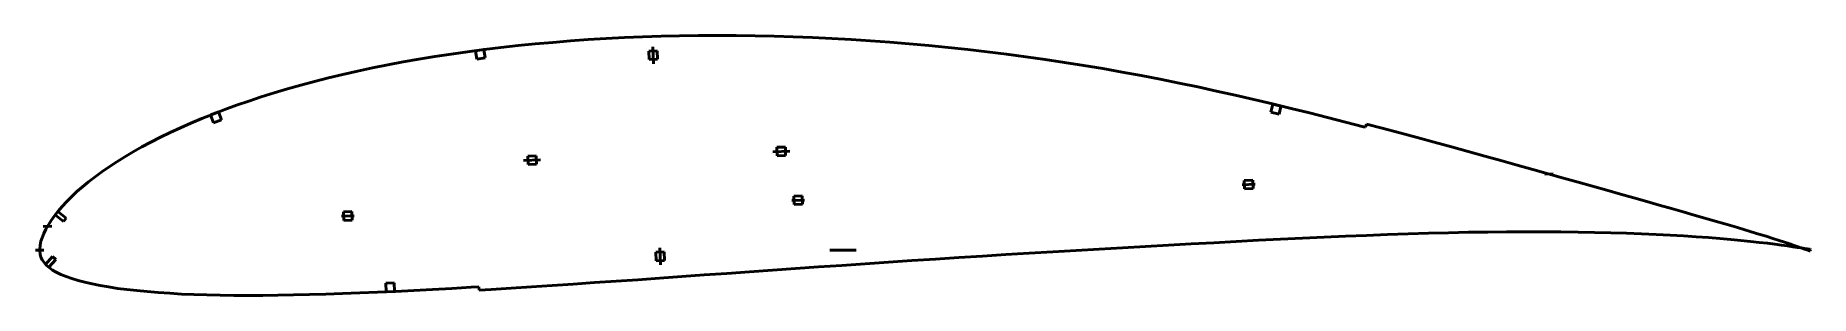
# Model space of a CAD drawing. Header units: metres. Extents: x -293 to 545, y -21 to 101.
import ezdxf

# ---------------------------------------------------------------- set-up
doc = ezdxf.new("R2010")
doc.units = ezdxf.units.M
for name, color, linetype, lineweight in [('FoilLayer', 1, 'Continuous', 50), ('StringerLayer', 1, 'Continuous', 50), ('SubLayer', 1, 'Continuous', 50)]:
    doc.layers.add(name, color=color, linetype=linetype, lineweight=lineweight)

msp = doc.modelspace()

# ---------------------------------------------------------------- linework, layer by layer
at = {"layer": 'FoilLayer'}
for p, q in [((-6.64, 100.66), (-15.26, 100.31)), ((2.07, 100.93), (-6.64, 100.66)), ((10.83, 101.13), (2.07, 100.93)), ((19.67, 101.25), (10.83, 101.13)), ((28.56, 101.31), (19.67, 101.25)), ((37.48, 101.28), (28.56, 101.31)), ((46.44, 101.16), (37.48, 101.28)), ((55.45, 100.96), (46.44, 101.16)), ((64.5, 100.68), (55.45, 100.96)), ((73.59, 100.33), (64.5, 100.68)), ((-97.15, 92.54), (-104.8, 91.38)), ((-89.38, 93.64), (-97.15, 92.54)), ((-81.51, 94.68), (-89.38, 93.64)), ((-73.54, 95.65), (-81.51, 94.68)), ((-65.48, 96.55), (-73.54, 95.65)), ((-57.34, 97.36), (-65.48, 96.55)), ((-49.1, 98.09), (-57.34, 97.36)), ((-40.76, 98.75), (-49.1, 98.09)), ((-32.33, 99.35), (-40.76, 98.75)), ((-23.83, 99.86), (-32.33, 99.35)), ((-15.26, 100.31), (-23.83, 99.86)), ((82.7, 99.9), (73.59, 100.33)), ((91.83, 99.39), (82.7, 99.9)), ((100.98, 98.8), (91.83, 99.39)), ((110.15, 98.12), (100.98, 98.8)), ((119.33, 97.38), (110.15, 98.12)), ((128.52, 96.55), (119.33, 97.38)), ((137.71, 95.65), (128.52, 96.55)), ((146.89, 94.68), (137.71, 95.65)), ((156.06, 93.62), (146.89, 94.68)), ((165.22, 92.48), (156.06, 93.62)), ((174.37, 91.27), (165.22, 92.48)), ((-141.27, 84.5), (-148.19, 82.95)), ((-134.21, 86), (-141.27, 84.5)), ((-127.04, 87.45), (-134.21, 86)), ((-119.73, 88.83), (-127.04, 87.45)), ((-112.32, 90.14), (-119.73, 88.83)), ((-104.8, 91.38), (-112.32, 90.14)), ((183.51, 89.98), (174.37, 91.27)), ((192.63, 88.62), (183.51, 89.98)), ((201.72, 87.18), (192.63, 88.62)), ((210.78, 85.66), (201.72, 87.18)), ((219.81, 84.07), (210.78, 85.66)), ((228.82, 82.41), (219.81, 84.07)), ((-174.46, 76.08), (-180.68, 74.24)), ((-168.09, 77.9), (-174.46, 76.08)), ((-161.58, 79.65), (-168.09, 77.9)), ((-154.95, 81.34), (-161.58, 79.65)), ((-148.19, 82.95), (-154.95, 81.34)), ((237.79, 80.67), (228.82, 82.41)), ((246.74, 78.88), (237.79, 80.67)), ((255.64, 77.03), (246.74, 78.88)), ((264.49, 75.1), (255.64, 77.03)), ((-198.44, 68.38), (-204.05, 66.33)), ((-192.67, 70.39), (-198.44, 68.38)), ((-186.75, 72.34), (-192.67, 70.39)), ((-180.68, 74.24), (-186.75, 72.34)), ((273.31, 73.11), (264.49, 75.1)), ((282.11, 71.06), (273.31, 73.11)), ((290.88, 68.98), (282.11, 71.06)), ((299.62, 66.88), (290.88, 68.98)), ((-219.97, 59.96), (-224.94, 57.77)), ((-214.83, 62.11), (-219.97, 59.96)), ((-209.52, 64.24), (-214.83, 62.11)), ((-204.05, 66.33), (-209.52, 64.24)), ((308.29, 64.77), (299.62, 66.88)), ((316.89, 62.62), (308.29, 64.77)), ((325.41, 60.45), (316.89, 62.62)), ((333.87, 58.27), (325.41, 60.45)), ((335.22, 59.51), (334.83, 58.02)), ((342.66, 57.56), (335.22, 59.51)), ((-238.88, 50.99), (-243.18, 48.7)), ((-234.39, 53.28), (-238.88, 50.99)), ((-229.75, 55.54), (-234.39, 53.28)), ((-224.94, 57.77), (-229.75, 55.54)), ((334.83, 58.02), (333.87, 58.27)), ((350.96, 55.36), (342.66, 57.56)), ((359.18, 53.15), (350.96, 55.36)), ((367.31, 50.93), (359.18, 53.15)), ((375.35, 48.73), (367.31, 50.93)), ((-251.25, 44.07), (-255.02, 41.72)), ((-247.32, 46.38), (-251.25, 44.07)), ((-243.18, 48.7), (-247.32, 46.38)), ((383.29, 46.55), (375.35, 48.73)), ((391.11, 44.39), (383.29, 46.55)), ((398.8, 42.26), (391.11, 44.39)), ((406.37, 40.15), (398.8, 42.26)), ((-265.27, 34.62), (-268.32, 32.26)), ((-262.02, 36.98), (-265.27, 34.62)), ((-258.6, 39.36), (-262.02, 36.98)), ((-255.02, 41.72), (-258.6, 39.36)), ((413.8, 38.06), (406.37, 40.15)), ((421.1, 36.02), (413.8, 38.06)), ((428.26, 34.01), (421.1, 36.02)), ((435.26, 32.05), (428.26, 34.01)), ((-276.32, 25.24), (-278.62, 22.92)), ((-273.83, 27.59), (-276.32, 25.24)), ((-271.17, 29.93), (-273.83, 27.59)), ((-268.32, 32.26), (-271.17, 29.93)), ((442.08, 30.13), (435.26, 32.05)), ((448.74, 28.25), (442.08, 30.13)), ((455.22, 26.41), (448.74, 28.25)), ((461.53, 24.63), (455.22, 26.41)), ((-282.69, 18.37), (-284.44, 16.14)), ((-280.75, 20.62), (-282.69, 18.37)), ((-278.62, 22.92), (-280.75, 20.62)), ((467.65, 22.91), (461.53, 24.63)), ((473.56, 21.24), (467.65, 22.91)), ((479.27, 19.61), (473.56, 21.24)), ((484.78, 18.05), (479.27, 19.61)), ((490.07, 16.54), (484.78, 18.05)), ((-288.52, 9.8), (-289.46, 7.87)), ((-287.35, 11.87), (-288.52, 9.8)), ((-285.99, 13.98), (-287.35, 11.87)), ((-284.44, 16.14), (-285.99, 13.98)), ((374.06, 8.2), (383.38, 8.39)), ((383.38, 8.39), (392.51, 8.51)), ((392.51, 8.51), (401.43, 8.6)), ((401.43, 8.6), (410.17, 8.66)), ((410.17, 8.66), (418.72, 8.67)), ((418.72, 8.67), (427.07, 8.61)), ((427.07, 8.61), (435.18, 8.5)), ((435.18, 8.5), (443.03, 8.36)), ((495.13, 15.1), (490.07, 16.54)), ((499.97, 13.71), (495.13, 15.1)), ((504.57, 12.37), (499.97, 13.71)), ((508.93, 11.08), (504.57, 12.37)), ((513.06, 9.85), (508.93, 11.08)), ((516.96, 8.67), (513.06, 9.85)), ((520.62, 7.54), (516.96, 8.67)), ((-291.22, 2.26), (-291.42, 0.25)), ((-291.42, 0.25), (-291.42, -0.22)), ((-290.82, 4.24), (-291.22, 2.26)), ((-290.27, 5.8), (-290.82, 4.24)), ((-289.46, 7.87), (-290.27, 5.8)), ((198.07, -0.15), (209.03, 0.48)), ((209.03, 0.48), (219.95, 1.13)), ((219.95, 1.13), (230.84, 1.76)), ((230.84, 1.76), (241.68, 2.35)), ((241.68, 2.35), (252.43, 2.92)), ((252.43, 2.92), (263.09, 3.49)), ((263.09, 3.49), (273.69, 4.07)), ((273.69, 4.07), (284.22, 4.62)), ((284.22, 4.62), (294.67, 5.12)), ((294.67, 5.12), (305, 5.6)), ((305, 5.6), (315.21, 6.07)), ((315.21, 6.07), (325.33, 6.54)), ((325.33, 6.54), (335.35, 6.96)), ((335.35, 6.96), (345.25, 7.32)), ((345.25, 7.32), (355, 7.63)), ((355, 7.63), (364.59, 7.94)), ((364.59, 7.94), (374.06, 8.2)), ((443.03, 8.36), (450.66, 8.18)), ((450.66, 8.18), (458.06, 7.96)), ((458.06, 7.96), (465.2, 7.69)), ((465.2, 7.69), (472.06, 7.38)), ((472.06, 7.38), (478.64, 7.06)), ((478.64, 7.06), (484.97, 6.71)), ((484.97, 6.71), (491.02, 6.33)), ((491.02, 6.33), (496.76, 5.89)), ((496.76, 5.89), (502.18, 5.44)), ((502.18, 5.44), (507.29, 5)), ((507.29, 5), (512.11, 4.56)), ((512.11, 4.56), (516.6, 4.1)), ((516.6, 4.1), (520.78, 3.64)), ((524.03, 6.49), (520.62, 7.54)), ((520.78, 3.64), (524.63, 3.19)), ((527.2, 5.49), (524.03, 6.49)), ((524.63, 3.19), (528.14, 2.74)), ((530.12, 4.55), (527.2, 5.49)), ((528.14, 2.74), (531.32, 2.32)), ((532.78, 3.69), (530.12, 4.55)), ((531.32, 2.32), (534.16, 1.94)), ((535.19, 2.88), (532.78, 3.69)), ((534.16, 1.94), (536.67, 1.59)), ((537.35, 2.16), (535.19, 2.88)), ((536.67, 1.59), (538.84, 1.28)), ((539.25, 1.53), (537.35, 2.16)), ((538.84, 1.28), (540.7, 1.01)), ((540.88, 0.97), (539.25, 1.53)), ((540.7, 1.01), (542.22, 0.78)), ((542.24, 0.5), (540.88, 0.97)), ((542.22, 0.78), (543.42, 0.6)), ((543.32, 0.12), (542.24, 0.5)), ((544.11, -0.16), (543.32, 0.12)), ((543.42, 0.6), (544.27, 0.46)), ((544.27, 0.46), (544.81, 0.38)), ((545, 0.35), (544.77, -0.38)), ((544.81, 0.38), (545, 0.35)), ((-291.42, -0.22), (-291.25, -2.05)), ((-291.25, -2.05), (-290.85, -3.35)), ((-290.85, -3.35), (-290.24, -4.61)), ((-290.24, -4.61), (-289.38, -5.88)), ((-289.38, -5.88), (-288.3, -7.11)), ((-288.3, -7.11), (-286.98, -8.29)), ((-286.98, -8.29), (-285.43, -9.42)), ((65.5, -8.74), (76.45, -7.98)), ((76.45, -7.98), (87.42, -7.25)), ((87.42, -7.25), (98.42, -6.5)), ((98.42, -6.5), (109.44, -5.75)), ((109.44, -5.75), (120.53, -4.99)), ((120.53, -4.99), (131.64, -4.26)), ((131.64, -4.26), (142.74, -3.57)), ((142.74, -3.57), (153.82, -2.87)), ((153.82, -2.87), (164.89, -2.16)), ((164.89, -2.16), (175.98, -1.46)), ((175.98, -1.46), (187.05, -0.8)), ((187.05, -0.8), (198.07, -0.15)), ((544.6, -0.33), (544.11, -0.16)), ((544.77, -0.38), (544.6, -0.33)), ((-285.43, -9.42), (-283.6, -10.48)), ((-283.6, -10.48), (-281.44, -11.49)), ((-281.44, -11.49), (-278.97, -12.47)), ((-278.97, -12.47), (-276.23, -13.43)), ((-276.23, -13.43), (-273.28, -14.36)), ((-273.28, -14.36), (-270.09, -15.21)), ((-270.09, -15.21), (-266.63, -15.99)), ((-266.63, -15.99), (-262.9, -16.72)), ((-262.9, -16.72), (-258.9, -17.42)), ((-59.09, -17.39), (-49.33, -16.73)), ((-49.33, -16.73), (-39.42, -16.05)), ((-39.42, -16.05), (-29.37, -15.37)), ((-29.37, -15.37), (-19.21, -14.7)), ((-19.21, -14.7), (-8.96, -13.99)), ((-8.96, -13.99), (1.4, -13.25)), ((1.4, -13.25), (11.88, -12.5)), ((11.88, -12.5), (22.46, -11.76)), ((22.46, -11.76), (33.13, -11.03)), ((33.13, -11.03), (43.84, -10.28)), ((43.84, -10.28), (54.63, -9.51)), ((54.63, -9.51), (65.5, -8.74)), ((-258.9, -17.42), (-254.7, -18.07)), ((-254.7, -18.07), (-250.27, -18.65)), ((-250.27, -18.65), (-245.59, -19.16)), ((-245.59, -19.16), (-240.64, -19.61)), ((-240.64, -19.61), (-235.45, -20.03)), ((-235.45, -20.03), (-230.04, -20.41)), ((-230.04, -20.41), (-224.44, -20.74)), ((-224.44, -20.74), (-218.61, -20.98)), ((-218.61, -20.98), (-212.55, -21.16)), ((-212.55, -21.16), (-206.23, -21.3)), ((-206.23, -21.3), (-199.72, -21.4)), ((-199.72, -21.4), (-193.01, -21.44)), ((-193.01, -21.44), (-186.1, -21.42)), ((-186.1, -21.42), (-178.96, -21.32)), ((-178.96, -21.32), (-171.59, -21.19)), ((-171.59, -21.19), (-164.01, -21.03)), ((-164.01, -21.03), (-156.27, -20.83)), ((-156.27, -20.83), (-148.34, -20.56)), ((-148.34, -20.56), (-140.22, -20.24)), ((-140.22, -20.24), (-131.88, -19.87)), ((-131.88, -19.87), (-123.35, -19.5)), ((-123.35, -19.5), (-114.67, -19.09)), ((-114.67, -19.09), (-105.85, -18.64)), ((-105.85, -18.64), (-96.84, -18.12)), ((-96.84, -18.12), (-87.65, -17.57)), ((-87.65, -17.57), (-83.95, -17.35)), ((-83.95, -17.35), (-83.86, -18.9)), ((-83.86, -18.9), (-78.2, -18.56)), ((-78.2, -18.56), (-68.71, -17.99)), ((-68.71, -17.99), (-59.09, -17.39))]:
    msp.add_line(p, q, dxfattribs=at)
at = {"layer": 'StringerLayer'}
for p, q in [((-81.59, 94.67), (-85.55, 94.15)), ((-85.55, 94.15), (-85.03, 90.18)), ((-81.07, 90.7), (-81.59, 94.67)), ((-85.03, 90.18), (-81.07, 90.7)), ((291.01, 68.95), (290.07, 65.06)), ((294.89, 68.02), (291.01, 68.95)), ((293.96, 64.13), (294.89, 68.02)), ((-207, 65.21), (-210.74, 63.78)), ((-210.74, 63.78), (-209.31, 60.04)), ((-209.31, 60.04), (-205.57, 61.47)), ((-205.57, 61.47), (-207, 65.21)), ((290.07, 65.06), (293.96, 64.13)), ((-282.84, 18.17), (-284.08, 16.6)), ((-278.91, 15.08), (-282.84, 18.17)), ((-284.08, 16.6), (-280.14, 13.51)), ((-280.14, 13.51), (-278.91, 15.08)), ((-285.33, -3.06), (-288.65, -6.8)), ((-288.65, -6.8), (-287.15, -8.13)), ((-287.15, -8.13), (-283.83, -4.39)), ((-283.83, -4.39), (-285.33, -3.06)), ((-124.02, -15.52), (-128.01, -15.7)), ((-128.01, -15.7), (-127.84, -19.7)), ((-123.84, -19.52), (-124.02, -15.52)), ((-127.84, -19.7), (-123.84, -19.52))]:
    msp.add_line(p, q, dxfattribs=at)
at = {"layer": 'SubLayer'}
for p, q in [((0.27, 94.07), (-3.73, 93.93)), ((-3.73, 93.93), (-3.59, 89.93)), ((-1.8, 95.99), (-1.52, 88)), ((0.41, 90.07), (0.27, 94.07)), ((-3.59, 89.93), (0.41, 90.07)), ((-62.84, 42.34), (-54.84, 42.62)), ((-56.91, 44.55), (-60.91, 44.41)), ((-60.91, 44.41), (-60.77, 40.41)), ((-56.77, 40.55), (-56.91, 44.55)), ((54.84, 46.45), (62.84, 46.73)), ((60.77, 48.66), (56.77, 48.52)), ((56.77, 48.52), (56.91, 44.52)), ((56.91, 44.52), (60.91, 44.66)), ((60.91, 44.66), (60.77, 48.66)), ((-60.77, 40.41), (-56.77, 40.55)), ((419.46, 35.85), (423.46, 35.99)), ((68.78, 25.6), (64.79, 25.46)), ((64.79, 25.46), (64.93, 21.47)), ((68.92, 21.61), (68.78, 25.6)), ((276.62, 30.86), (282.62, 31.07)), ((281.55, 33.03), (277.55, 32.89)), ((277.55, 32.89), (277.69, 28.9)), ((277.69, 28.9), (281.69, 29.04)), ((281.69, 29.04), (281.55, 33.03)), ((-143.98, 18.17), (-147.98, 18.03)), ((-147.98, 18.03), (-147.84, 14.04)), ((-143.84, 14.18), (-143.98, 18.17)), ((63.86, 23.43), (69.85, 23.64)), ((64.93, 21.47), (68.92, 21.61)), ((468.08, 22.27), (468.36, 23.23)), ((-289.75, 11.08), (-285.75, 11.22)), ((-148.91, 16), (-142.91, 16.21)), ((-147.84, 14.04), (-143.84, 14.18)), ((506.53, 11.27), (506.83, 12.22)), ((-293.42, 0), (-289.42, 0)), ((1.8, -6.93), (1.52, 1.07)), ((81.83, 0), (94.22, 0)), ((465.24, 7.19), (465.34, 8.19)), ((505.19, 4.68), (505.32, 5.67)), ((525.08, 2.63), (525.24, 3.61)), ((525.67, 5.45), (525.96, 6.4)), ((3.59, -0.86), (-0.41, -1)), ((-0.41, -1), (-0.27, -5)), ((-0.27, -5), (3.73, -4.86)), ((3.73, -4.86), (3.59, -0.86))]:
    msp.add_line(p, q, dxfattribs=at)

doc.saveas('drawing.dxf')
